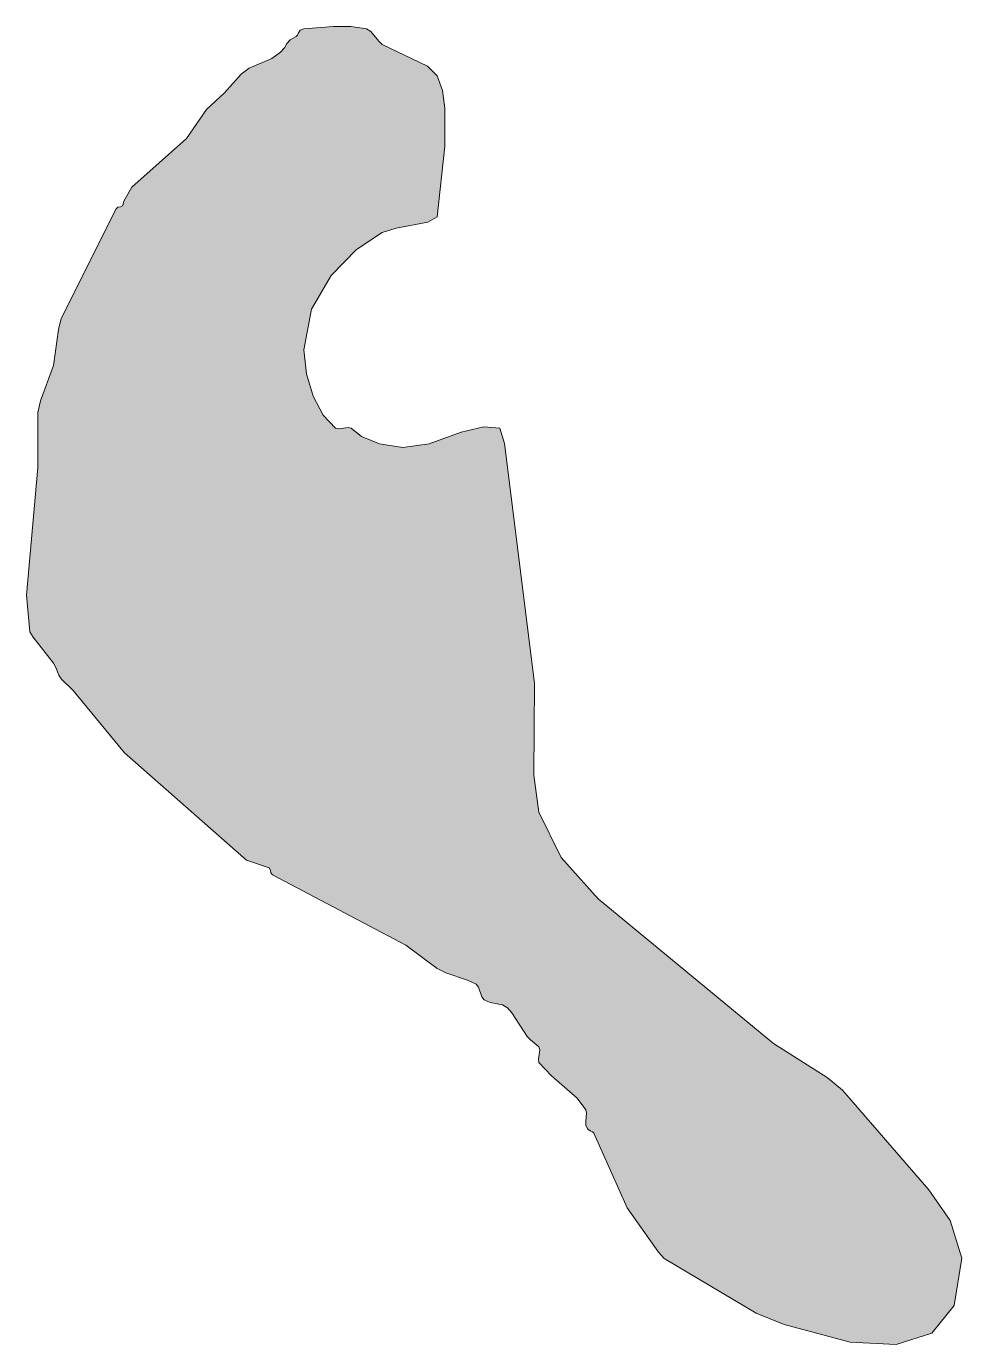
# Model space of a CAD drawing. Header units: inches. Extents: x -493 to 494, y -382 to 902.
# Drawn here: x 410.38 to 423.02, y -240.03 to -222.21 of the extents above; entities that cross this region are included whole.
import ezdxf

# ---------------------------------------------------------------- set-up
doc = ezdxf.new("R2010")
doc.units = ezdxf.units.IN
doc.header["$MEASUREMENT"] = 0
doc.layers.add('Layer 1', color=7, linetype='Continuous')

msp = doc.modelspace()

# ---------------------------------------------------------------- hatches: boundary and pattern name
at = {"layer": 'Layer 1', "true_color": 0xffffff}
h = msp.add_hatch(color=7, dxfattribs=at)
edge = h.paths.add_edge_path()
edge.add_spline(control_points=[(414.022, -222.346), (414.022, -222.346), (414.039, -222.326), (414.039, -222.326), (414.039, -222.326), (414.052, -222.294), (414.052, -222.294), (414.052, -222.294), (414.076, -222.26), (414.076, -222.26), (414.076, -222.26), (414.128, -222.239), (414.128, -222.239), (414.128, -222.239), (414.527, -222.207), (414.527, -222.207), (414.527, -222.207), (414.763, -222.211), (414.763, -222.211), (414.763, -222.211), (414.975, -222.239), (414.975, -222.239), (414.975, -222.239), (415.03, -222.275), (415.03, -222.275), (415.03, -222.275), (415.141, -222.409), (415.141, -222.409), (415.141, -222.409), (415.187, -222.451), (415.187, -222.451), (415.187, -222.451), (415.799, -222.747), (415.799, -222.747), (415.799, -222.747), (415.928, -222.875), (415.928, -222.875), (415.928, -222.875), (416, -223.076), (416, -223.076), (416, -223.076), (416.033, -223.312), (416.033, -223.312), (416.033, -223.312), (416.034, -223.828), (416.034, -223.828), (416.034, -223.828), (415.928, -224.781), (415.928, -224.781), (415.928, -224.781), (415.803, -224.855), (415.803, -224.855), (415.803, -224.855), (415.374, -224.935), (415.374, -224.935), (415.374, -224.935), (415.187, -224.992), (415.187, -224.992), (415.187, -224.992), (414.84, -225.224), (414.84, -225.224), (414.84, -225.224), (414.495, -225.575), (414.495, -225.575), (414.495, -225.575), (414.23, -226.032), (414.23, -226.032), (414.23, -226.032), (414.128, -226.581), (414.128, -226.581), (414.128, -226.581), (414.162, -226.905), (414.162, -226.905), (414.162, -226.905), (414.253, -227.207), (414.253, -227.207), (414.253, -227.207), (414.387, -227.461), (414.387, -227.461), (414.387, -227.461), (414.552, -227.64), (414.552, -227.64), (414.552, -227.64), (414.597, -227.646), (414.597, -227.646), (414.597, -227.646), (414.724, -227.629), (414.724, -227.629), (414.724, -227.629), (414.764, -227.64), (414.764, -227.64), (414.764, -227.64), (414.906, -227.75), (414.906, -227.75), (414.906, -227.75), (415.15, -227.851), (415.15, -227.851), (415.15, -227.851), (415.466, -227.899), (415.466, -227.899), (415.466, -227.899), (415.822, -227.852), (415.822, -227.852), (415.822, -227.852), (416.252, -227.694), (416.252, -227.694), (416.252, -227.694), (416.561, -227.619), (416.561, -227.619), (416.561, -227.619), (416.775, -227.64), (416.775, -227.64), (416.775, -227.64), (416.837, -227.847), (416.837, -227.847), (416.837, -227.847), (417.244, -231.085), (417.244, -231.085), (417.244, -231.085), (417.236, -232.332), (417.236, -232.332), (417.236, -232.332), (417.305, -232.828), (417.305, -232.828), (417.305, -232.828), (417.605, -233.441), (417.605, -233.441), (417.605, -233.441), (418.105, -234.002), (418.105, -234.002), (418.105, -234.002), (420.475, -235.957), (420.475, -235.957), (420.475, -235.957), (421.199, -236.416), (421.199, -236.416), (421.199, -236.416), (421.406, -236.586), (421.406, -236.586), (421.406, -236.586), (422.577, -237.936), (422.577, -237.936), (422.577, -237.936), (422.864, -238.348), (422.864, -238.348), (422.864, -238.348), (423.019, -238.859), (423.019, -238.859), (423.019, -238.859), (422.916, -239.498), (422.916, -239.498), (422.916, -239.498), (422.617, -239.875), (422.617, -239.875), (422.617, -239.875), (422.135, -240.028), (422.135, -240.028), (422.135, -240.028), (421.513, -239.996), (421.513, -239.996), (421.513, -239.996), (420.618, -239.757), (420.618, -239.757), (420.618, -239.757), (420.242, -239.604), (420.242, -239.604), (420.242, -239.604), (418.999, -238.863), (418.999, -238.863), (418.999, -238.863), (418.922, -238.777), (418.922, -238.777), (418.922, -238.777), (418.496, -238.178), (418.496, -238.178), (418.496, -238.178), (418.046, -237.169), (418.046, -237.169), (418.046, -237.169), (418.027, -237.151), (418.027, -237.151), (418.027, -237.151), (417.996, -237.136), (417.996, -237.136), (417.996, -237.136), (417.963, -237.111), (417.963, -237.111), (417.963, -237.111), (417.939, -237.062), (417.939, -237.062), (417.939, -237.062), (417.938, -237.013), (417.938, -237.013), (417.938, -237.013), (417.949, -236.898), (417.949, -236.898), (417.949, -236.898), (417.939, -236.852), (417.939, -236.852), (417.939, -236.852), (417.819, -236.697), (417.819, -236.697), (417.819, -236.697), (417.473, -236.394), (417.473, -236.394), (417.473, -236.394), (417.305, -236.216), (417.305, -236.216), (417.305, -236.216), (417.297, -236.171), (417.297, -236.171), (417.297, -236.171), (417.315, -236.044), (417.315, -236.044), (417.315, -236.044), (417.305, -236.004), (417.305, -236.004), (417.305, -236.004), (417.189, -235.909), (417.189, -235.909), (417.189, -235.909), (417.145, -235.861), (417.145, -235.861), (417.145, -235.861), (416.937, -235.542), (416.937, -235.542), (416.937, -235.542), (416.881, -235.475), (416.881, -235.475), (416.881, -235.475), (416.81, -235.435), (416.81, -235.435), (416.81, -235.435), (416.644, -235.405), (416.644, -235.405), (416.644, -235.405), (416.563, -235.369), (416.563, -235.369), (416.563, -235.369), (416.533, -235.325), (416.533, -235.325), (416.533, -235.325), (416.486, -235.197), (416.486, -235.197), (416.486, -235.197), (416.457, -235.157), (416.457, -235.157), (416.457, -235.157), (416.338, -235.102), (416.338, -235.102), (416.338, -235.102), (416.047, -235.001), (416.047, -235.001), (416.047, -235.001), (415.928, -234.945), (415.928, -234.945), (415.928, -234.945), (415.505, -234.628), (415.505, -234.628), (415.505, -234.628), (413.704, -233.675), (413.704, -233.675), (413.704, -233.675), (413.682, -233.648), (413.682, -233.648), (413.682, -233.648), (413.676, -233.614), (413.676, -233.614), (413.676, -233.614), (413.656, -233.584), (413.656, -233.584), (413.656, -233.584), (413.351, -233.478), (413.351, -233.478), (413.351, -233.478), (411.703, -232.027), (411.703, -232.027), (411.703, -232.027), (411.007, -231.184), (411.007, -231.184), (411.007, -231.184), (410.846, -231.027), (410.846, -231.027), (410.846, -231.027), (410.814, -230.979), (410.814, -230.979), (410.814, -230.979), (410.773, -230.875), (410.773, -230.875), (410.773, -230.875), (410.74, -230.816), (410.74, -230.816), (410.74, -230.816), (410.465, -230.465), (410.465, -230.465), (410.465, -230.465), (410.422, -230.393), (410.422, -230.393), (410.422, -230.393), (410.375, -229.896), (410.375, -229.896), (410.375, -229.896), (410.528, -228.169), (410.528, -228.169), (410.528, -228.169), (410.528, -227.428), (410.528, -227.428), (410.528, -227.428), (410.565, -227.271), (410.565, -227.271), (410.565, -227.271), (410.74, -226.793), (410.74, -226.793), (410.74, -226.793), (410.808, -226.305), (410.808, -226.305), (410.808, -226.305), (410.846, -226.157), (410.846, -226.157), (410.846, -226.157), (411.587, -224.675), (411.587, -224.675), (411.587, -224.675), (411.613, -224.653), (411.613, -224.653), (411.613, -224.653), (411.646, -224.646), (411.646, -224.646), (411.646, -224.646), (411.677, -224.627), (411.677, -224.627), (411.677, -224.627), (411.692, -224.569), (411.692, -224.569), (411.692, -224.569), (411.802, -224.38), (411.802, -224.38), (411.802, -224.38), (412.54, -223.722), (412.54, -223.722), (412.54, -223.722), (412.809, -223.33), (412.809, -223.33), (412.809, -223.33), (413.052, -223.104), (413.052, -223.104), (413.052, -223.104), (413.278, -222.851), (413.278, -222.851), (413.278, -222.851), (413.387, -222.77), (413.387, -222.77), (413.387, -222.77), (413.694, -222.64), (413.694, -222.64), (413.694, -222.64), (413.811, -222.558), (413.811, -222.558), (413.811, -222.558), (413.863, -222.498), (413.863, -222.498), (413.863, -222.498), (413.898, -222.439), (413.898, -222.439), (413.898, -222.439), (413.942, -222.388), (413.942, -222.388), (413.942, -222.388), (414.022, -222.346), (414.022, -222.346), (414.022, -222.346), (414.022, -222.346), (414.022, -222.346), (414.022, -222.346), (414.022, -222.346), (414.022, -222.346)], knot_values=[0, 0, 0, 0, 1, 1, 1, 2, 2, 2, 3, 3, 3, 4, 4, 4, 5, 5, 5, 6, 6, 6, 7, 7, 7, 8, 8, 8, 9, 9, 9, 10, 10, 10, 11, 11, 11, 12, 12, 12, 13, 13, 13, 14, 14, 14, 15, 15, 15, 16, 16, 16, 17, 17, 17, 18, 18, 18, 19, 19, 19, 20, 20, 20, 21, 21, 21, 22, 22, 22, 23, 23, 23, 24, 24, 24, 25, 25, 25, 26, 26, 26, 27, 27, 27, 28, 28, 28, 29, 29, 29, 30, 30, 30, 31, 31, 31, 32, 32, 32, 33, 33, 33, 34, 34, 34, 35, 35, 35, 36, 36, 36, 37, 37, 37, 38, 38, 38, 39, 39, 39, 40, 40, 40, 41, 41, 41, 42, 42, 42, 43, 43, 43, 44, 44, 44, 45, 45, 45, 46, 46, 46, 47, 47, 47, 48, 48, 48, 49, 49, 49, 50, 50, 50, 51, 51, 51, 52, 52, 52, 53, 53, 53, 54, 54, 54, 55, 55, 55, 56, 56, 56, 57, 57, 57, 58, 58, 58, 59, 59, 59, 60, 60, 60, 61, 61, 61, 62, 62, 62, 63, 63, 63, 64, 64, 64, 65, 65, 65, 66, 66, 66, 67, 67, 67, 68, 68, 68, 69, 69, 69, 70, 70, 70, 71, 71, 71, 72, 72, 72, 73, 73, 73, 74, 74, 74, 75, 75, 75, 76, 76, 76, 77, 77, 77, 78, 78, 78, 79, 79, 79, 80, 80, 80, 81, 81, 81, 82, 82, 82, 83, 83, 83, 84, 84, 84, 85, 85, 85, 86, 86, 86, 87, 87, 87, 88, 88, 88, 89, 89, 89, 90, 90, 90, 91, 91, 91, 92, 92, 92, 93, 93, 93, 94, 94, 94, 95, 95, 95, 96, 96, 96, 97, 97, 97, 98, 98, 98, 99, 99, 99, 100, 100, 100, 101, 101, 101, 102, 102, 102, 103, 103, 103, 104, 104, 104, 105, 105, 105, 106, 106, 106, 107, 107, 107, 108, 108, 108, 109, 109, 109, 110, 110, 110, 111, 111, 111, 112, 112, 112, 113, 113, 113, 114, 114, 114, 115, 115, 115, 116, 116, 116, 117, 117, 117, 118, 118, 118, 119, 119, 119, 120, 120, 120, 121, 121, 121, 122, 122, 122, 123, 123, 123, 124, 124, 124, 125, 125, 125, 125], degree=3, periodic=1)

# ---------------------------------------------------------------- linework, layer by layer
at = {"layer": 'Layer 1', "lineweight": 0}
msp.add_open_spline([(414.022, -222.346), (414.022, -222.346), (414.039, -222.326), (414.039, -222.326), (414.039, -222.326), (414.052, -222.294), (414.052, -222.294), (414.052, -222.294), (414.076, -222.26), (414.076, -222.26), (414.076, -222.26), (414.128, -222.239), (414.128, -222.239), (414.128, -222.239), (414.527, -222.207), (414.527, -222.207), (414.527, -222.207), (414.763, -222.211), (414.763, -222.211), (414.763, -222.211), (414.975, -222.239), (414.975, -222.239), (414.975, -222.239), (415.03, -222.275), (415.03, -222.275), (415.03, -222.275), (415.141, -222.409), (415.141, -222.409), (415.141, -222.409), (415.187, -222.451), (415.187, -222.451), (415.187, -222.451), (415.799, -222.747), (415.799, -222.747), (415.799, -222.747), (415.928, -222.875), (415.928, -222.875), (415.928, -222.875), (416, -223.076), (416, -223.076), (416, -223.076), (416.033, -223.312), (416.033, -223.312), (416.033, -223.312), (416.034, -223.828), (416.034, -223.828), (416.034, -223.828), (415.928, -224.781), (415.928, -224.781), (415.928, -224.781), (415.803, -224.855), (415.803, -224.855), (415.803, -224.855), (415.374, -224.935), (415.374, -224.935), (415.374, -224.935), (415.187, -224.992), (415.187, -224.992), (415.187, -224.992), (414.84, -225.224), (414.84, -225.224), (414.84, -225.224), (414.495, -225.575), (414.495, -225.575), (414.495, -225.575), (414.23, -226.032), (414.23, -226.032), (414.23, -226.032), (414.128, -226.581), (414.128, -226.581), (414.128, -226.581), (414.162, -226.905), (414.162, -226.905), (414.162, -226.905), (414.253, -227.207), (414.253, -227.207), (414.253, -227.207), (414.387, -227.461), (414.387, -227.461), (414.387, -227.461), (414.552, -227.64), (414.552, -227.64), (414.552, -227.64), (414.597, -227.646), (414.597, -227.646), (414.597, -227.646), (414.724, -227.629), (414.724, -227.629), (414.724, -227.629), (414.764, -227.64), (414.764, -227.64), (414.764, -227.64), (414.906, -227.75), (414.906, -227.75), (414.906, -227.75), (415.15, -227.851), (415.15, -227.851), (415.15, -227.851), (415.466, -227.899), (415.466, -227.899), (415.466, -227.899), (415.822, -227.852), (415.822, -227.852), (415.822, -227.852), (416.252, -227.694), (416.252, -227.694), (416.252, -227.694), (416.561, -227.619), (416.561, -227.619), (416.561, -227.619), (416.775, -227.64), (416.775, -227.64), (416.775, -227.64), (416.837, -227.847), (416.837, -227.847), (416.837, -227.847), (417.244, -231.085), (417.244, -231.085), (417.244, -231.085), (417.236, -232.332), (417.236, -232.332), (417.236, -232.332), (417.305, -232.828), (417.305, -232.828), (417.305, -232.828), (417.605, -233.441), (417.605, -233.441), (417.605, -233.441), (418.105, -234.002), (418.105, -234.002), (418.105, -234.002), (420.475, -235.957), (420.475, -235.957), (420.475, -235.957), (421.199, -236.416), (421.199, -236.416), (421.199, -236.416), (421.406, -236.586), (421.406, -236.586), (421.406, -236.586), (422.577, -237.936), (422.577, -237.936), (422.577, -237.936), (422.864, -238.348), (422.864, -238.348), (422.864, -238.348), (423.019, -238.859), (423.019, -238.859), (423.019, -238.859), (422.916, -239.498), (422.916, -239.498), (422.916, -239.498), (422.617, -239.875), (422.617, -239.875), (422.617, -239.875), (422.135, -240.028), (422.135, -240.028), (422.135, -240.028), (421.513, -239.996), (421.513, -239.996), (421.513, -239.996), (420.618, -239.757), (420.618, -239.757), (420.618, -239.757), (420.242, -239.604), (420.242, -239.604), (420.242, -239.604), (418.999, -238.863), (418.999, -238.863), (418.999, -238.863), (418.922, -238.777), (418.922, -238.777), (418.922, -238.777), (418.496, -238.178), (418.496, -238.178), (418.496, -238.178), (418.046, -237.169), (418.046, -237.169), (418.046, -237.169), (418.027, -237.151), (418.027, -237.151), (418.027, -237.151), (417.996, -237.136), (417.996, -237.136), (417.996, -237.136), (417.963, -237.111), (417.963, -237.111), (417.963, -237.111), (417.939, -237.062), (417.939, -237.062), (417.939, -237.062), (417.938, -237.013), (417.938, -237.013), (417.938, -237.013), (417.949, -236.898), (417.949, -236.898), (417.949, -236.898), (417.939, -236.852), (417.939, -236.852), (417.939, -236.852), (417.819, -236.697), (417.819, -236.697), (417.819, -236.697), (417.473, -236.394), (417.473, -236.394), (417.473, -236.394), (417.305, -236.216), (417.305, -236.216), (417.305, -236.216), (417.297, -236.171), (417.297, -236.171), (417.297, -236.171), (417.315, -236.044), (417.315, -236.044), (417.315, -236.044), (417.305, -236.004), (417.305, -236.004), (417.305, -236.004), (417.189, -235.909), (417.189, -235.909), (417.189, -235.909), (417.145, -235.861), (417.145, -235.861), (417.145, -235.861), (416.937, -235.542), (416.937, -235.542), (416.937, -235.542), (416.881, -235.475), (416.881, -235.475), (416.881, -235.475), (416.81, -235.435), (416.81, -235.435), (416.81, -235.435), (416.644, -235.405), (416.644, -235.405), (416.644, -235.405), (416.563, -235.369), (416.563, -235.369), (416.563, -235.369), (416.533, -235.325), (416.533, -235.325), (416.533, -235.325), (416.486, -235.197), (416.486, -235.197), (416.486, -235.197), (416.457, -235.157), (416.457, -235.157), (416.457, -235.157), (416.338, -235.102), (416.338, -235.102), (416.338, -235.102), (416.047, -235.001), (416.047, -235.001), (416.047, -235.001), (415.928, -234.945), (415.928, -234.945), (415.928, -234.945), (415.505, -234.628), (415.505, -234.628), (415.505, -234.628), (413.704, -233.675), (413.704, -233.675), (413.704, -233.675), (413.682, -233.648), (413.682, -233.648), (413.682, -233.648), (413.676, -233.614), (413.676, -233.614), (413.676, -233.614), (413.656, -233.584), (413.656, -233.584), (413.656, -233.584), (413.351, -233.478), (413.351, -233.478), (413.351, -233.478), (411.703, -232.027), (411.703, -232.027), (411.703, -232.027), (411.007, -231.184), (411.007, -231.184), (411.007, -231.184), (410.846, -231.027), (410.846, -231.027), (410.846, -231.027), (410.814, -230.979), (410.814, -230.979), (410.814, -230.979), (410.773, -230.875), (410.773, -230.875), (410.773, -230.875), (410.74, -230.816), (410.74, -230.816), (410.74, -230.816), (410.465, -230.465), (410.465, -230.465), (410.465, -230.465), (410.422, -230.393), (410.422, -230.393), (410.422, -230.393), (410.375, -229.896), (410.375, -229.896), (410.375, -229.896), (410.528, -228.169), (410.528, -228.169), (410.528, -228.169), (410.528, -227.428), (410.528, -227.428), (410.528, -227.428), (410.565, -227.271), (410.565, -227.271), (410.565, -227.271), (410.74, -226.793), (410.74, -226.793), (410.74, -226.793), (410.808, -226.305), (410.808, -226.305), (410.808, -226.305), (410.846, -226.157), (410.846, -226.157), (410.846, -226.157), (411.587, -224.675), (411.587, -224.675), (411.587, -224.675), (411.613, -224.653), (411.613, -224.653), (411.613, -224.653), (411.646, -224.646), (411.646, -224.646), (411.646, -224.646), (411.677, -224.627), (411.677, -224.627), (411.677, -224.627), (411.692, -224.569), (411.692, -224.569), (411.692, -224.569), (411.802, -224.38), (411.802, -224.38), (411.802, -224.38), (412.54, -223.722), (412.54, -223.722), (412.54, -223.722), (412.809, -223.33), (412.809, -223.33), (412.809, -223.33), (413.052, -223.104), (413.052, -223.104), (413.052, -223.104), (413.278, -222.851), (413.278, -222.851), (413.278, -222.851), (413.387, -222.77), (413.387, -222.77), (413.387, -222.77), (413.694, -222.64), (413.694, -222.64), (413.694, -222.64), (413.811, -222.558), (413.811, -222.558), (413.811, -222.558), (413.863, -222.498), (413.863, -222.498), (413.863, -222.498), (413.898, -222.439), (413.898, -222.439), (413.898, -222.439), (413.942, -222.388), (413.942, -222.388), (413.942, -222.388), (414.022, -222.346), (414.022, -222.346), (414.022, -222.346), (414.022, -222.346), (414.022, -222.346), (414.022, -222.346), (414.022, -222.346), (414.022, -222.346)], degree=3, knots=[0, 0, 0, 0, 1, 1, 1, 2, 2, 2, 3, 3, 3, 4, 4, 4, 5, 5, 5, 6, 6, 6, 7, 7, 7, 8, 8, 8, 9, 9, 9, 10, 10, 10, 11, 11, 11, 12, 12, 12, 13, 13, 13, 14, 14, 14, 15, 15, 15, 16, 16, 16, 17, 17, 17, 18, 18, 18, 19, 19, 19, 20, 20, 20, 21, 21, 21, 22, 22, 22, 23, 23, 23, 24, 24, 24, 25, 25, 25, 26, 26, 26, 27, 27, 27, 28, 28, 28, 29, 29, 29, 30, 30, 30, 31, 31, 31, 32, 32, 32, 33, 33, 33, 34, 34, 34, 35, 35, 35, 36, 36, 36, 37, 37, 37, 38, 38, 38, 39, 39, 39, 40, 40, 40, 41, 41, 41, 42, 42, 42, 43, 43, 43, 44, 44, 44, 45, 45, 45, 46, 46, 46, 47, 47, 47, 48, 48, 48, 49, 49, 49, 50, 50, 50, 51, 51, 51, 52, 52, 52, 53, 53, 53, 54, 54, 54, 55, 55, 55, 56, 56, 56, 57, 57, 57, 58, 58, 58, 59, 59, 59, 60, 60, 60, 61, 61, 61, 62, 62, 62, 63, 63, 63, 64, 64, 64, 65, 65, 65, 66, 66, 66, 67, 67, 67, 68, 68, 68, 69, 69, 69, 70, 70, 70, 71, 71, 71, 72, 72, 72, 73, 73, 73, 74, 74, 74, 75, 75, 75, 76, 76, 76, 77, 77, 77, 78, 78, 78, 79, 79, 79, 80, 80, 80, 81, 81, 81, 82, 82, 82, 83, 83, 83, 84, 84, 84, 85, 85, 85, 86, 86, 86, 87, 87, 87, 88, 88, 88, 89, 89, 89, 90, 90, 90, 91, 91, 91, 92, 92, 92, 93, 93, 93, 94, 94, 94, 95, 95, 95, 96, 96, 96, 97, 97, 97, 98, 98, 98, 99, 99, 99, 100, 100, 100, 101, 101, 101, 102, 102, 102, 103, 103, 103, 104, 104, 104, 105, 105, 105, 106, 106, 106, 107, 107, 107, 108, 108, 108, 109, 109, 109, 110, 110, 110, 111, 111, 111, 112, 112, 112, 113, 113, 113, 114, 114, 114, 115, 115, 115, 116, 116, 116, 117, 117, 117, 118, 118, 118, 119, 119, 119, 120, 120, 120, 121, 121, 121, 122, 122, 122, 123, 123, 123, 124, 124, 124, 125, 125, 125, 125], dxfattribs=at)

doc.saveas('drawing.dxf')
